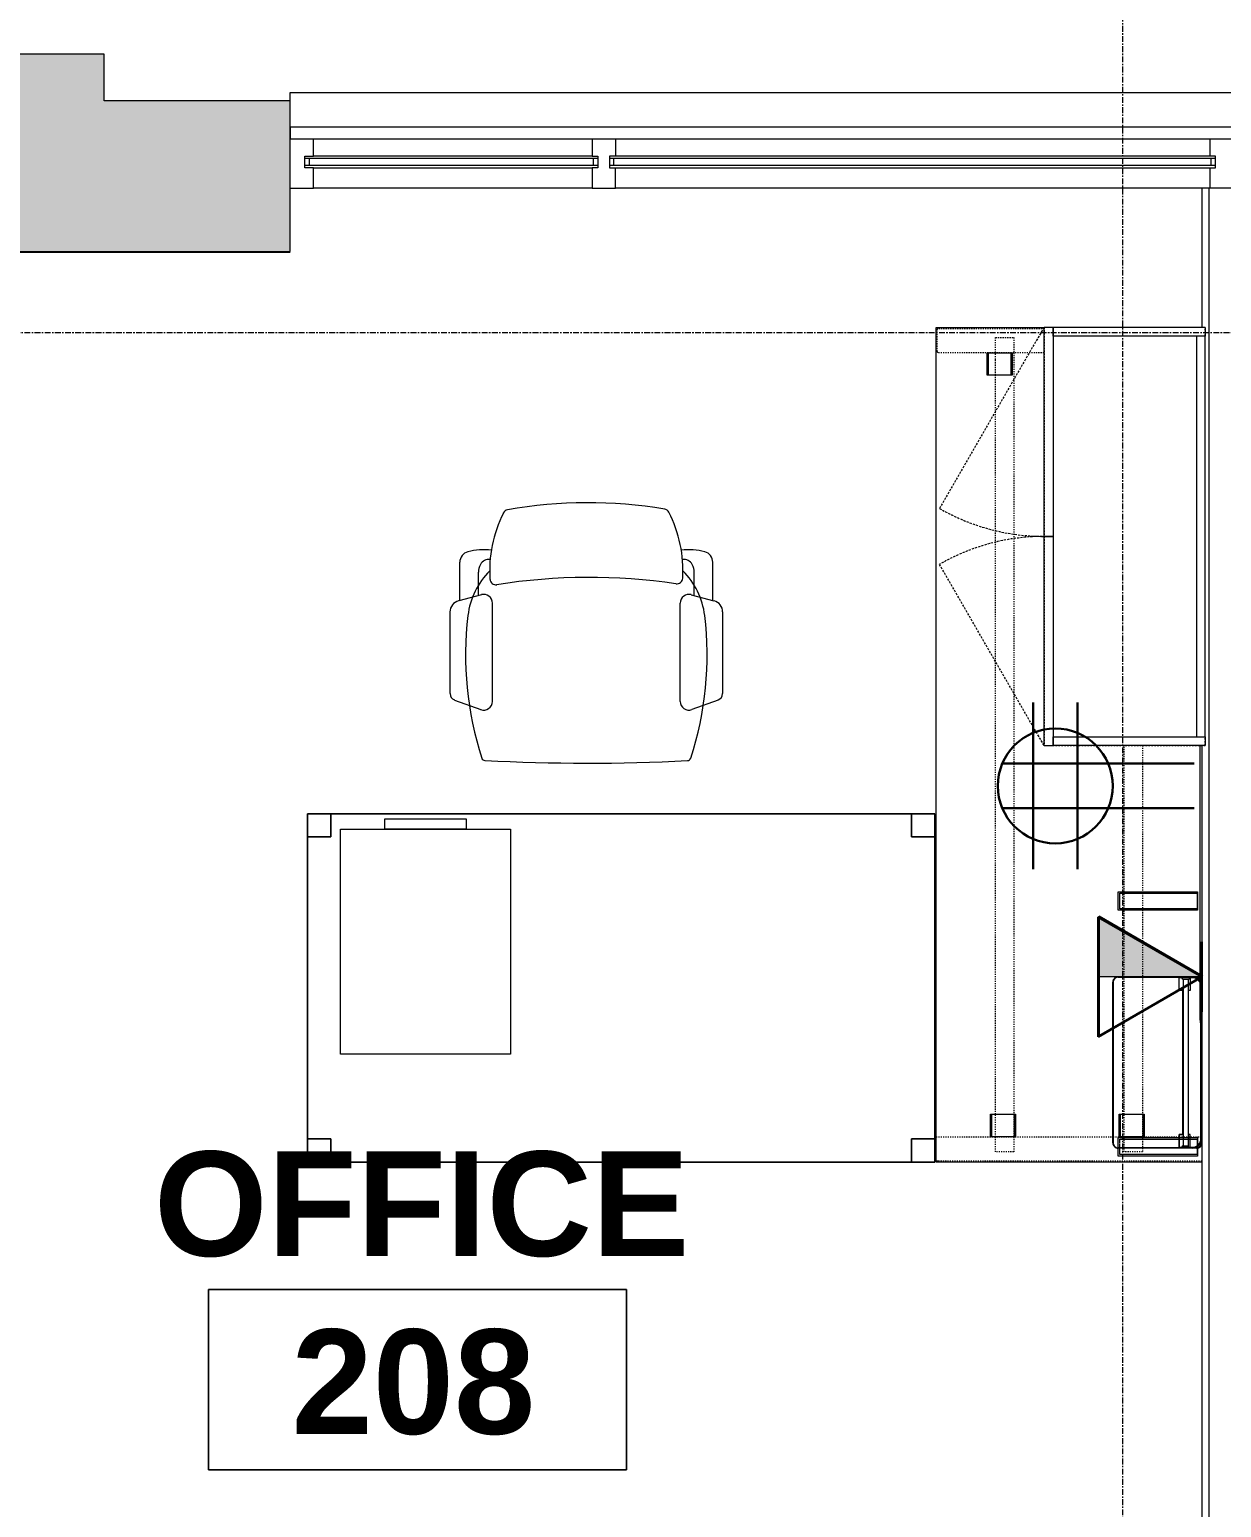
# Model space of a CAD drawing. Header units: inches. Extents: x 29752 to 31446, y 4278 to 5722.
# Drawn here: x 31123.4 to 31226, y 5509.6 to 5636.8 of the extents above; entities that cross this region are included whole.
import ezdxf

# ---------------------------------------------------------------- set-up
doc = ezdxf.new("R2010")
doc.units = ezdxf.units.IN
doc.header["$MEASUREMENT"] = 0
for name, pattern in [('Dash', [0.25, 0.125, -0.125]), ('Grid Line 1_2_', [0.875, 0.5, -0.125, 0.125, -0.125]), ('Hidden', [0.28125, 0.1875, -0.09375]), ('Overhead', [0.15625, 0.09375, -0.0625])]:
    doc.linetypes.add(name, pattern=pattern)
for name, color, linetype, lineweight in [('1900 Duke Street_2nd Flr_LINKED_dwg', 8, 'Continuous', 9), ('A-ANNO-NOTE', 131, 'Continuous', 30), ('A-AREA-IDEN', 2, 'Continuous', 9), ('A-GLAZ-CURT', 52, 'Continuous', 9), ('A-WALL', 113, 'Continuous', 13), ('A-WALL-PATT', 111, 'Continuous', 13), ('AE-GLAZING', 7, 'Continuous', 9), ('AE-SILL', 7, 'Continuous', 9), ('AE-WALLS-TENANT', 7, 'Continuous', 9), ('I-FURN', 30, 'Continuous', 9), ('I-FURN-PNLS', 30, 'Continuous', 9), ('I-WALL', 2, 'Continuous', 13), ('Q-CASE', 31, 'Continuous', 9), ('Q-CASE-HDLN', 31, 'Dash', 9), ('S-GRID', 1, 'Continuous', 9)]:
    doc.layers.add(name, color=color, linetype=linetype, lineweight=lineweight)
doc.styles.add('Swis721 Lt BT_B', font='', dxfattribs={"height": 9})
doc.styles.get('Swis721 Lt BT_B').set_extended_font_data('Swis721 Lt BT', bold=True)

# ---------------------------------------------------------------- blocks, each defined once
blk = doc.blocks.new('1900 Duke Street_2nd Flr_LINKED_dwg-5565117-FIRST FLOOR POWER _ SIGNAL')
at = {"layer": 'AE-GLAZING'}
for p, q in [((2075.25, 1248.62), (2075.25, 1247.12)), ((2126.44, 1248.62), (2126.44, 1247.12)), ((2073.75, 1246.92), (2048.5, 1246.92)), ((2073.75, 1246.32), (2048.5, 1246.32)), ((2048.88, 1246.92), (2048.88, 1246.32)), ((2073.25, 1247.12), (2049.25, 1247.12)), ((2073.37, 1246.32), (2073.37, 1246.92)), ((2126.94, 1246.92), (2074.75, 1246.92)), ((2126.94, 1246.32), (2074.75, 1246.32)), ((2075.13, 1246.32), (2075.13, 1246.92)), ((2126.56, 1246.32), (2126.56, 1246.92)), ((2073.25, 1244.37), (2049.25, 1244.37)), ((2125.75, 1244.37), (2075.25, 1244.37))]:
    blk.add_line(p, q, dxfattribs=at)
at = {"layer": 'AE-GLAZING', "flags": 128}
for points in [[(2047.25, 1244.37), (2049.25, 1244.37), (2049.25, 1246.12), (2048.5, 1246.12), (2048.5, 1247.12), (2049.25, 1247.12), (2049.25, 1248.62)], [(2073.25, 1248.62), (2073.25, 1247.12), (2073.75, 1247.12), (2073.75, 1246.12), (2073.25, 1246.12)], [(2049.25, 1246.12), (2073.25, 1246.12), (2073.25, 1244.37), (2075.25, 1244.37), (2075.25, 1246.12)], [(2126.44, 1246.12), (2126.94, 1246.12), (2126.94, 1247.12), (2126.44, 1247.12), (2075.25, 1247.12), (2074.75, 1247.12), (2074.75, 1246.12), (2075.25, 1246.12), (2126.44, 1246.12), (2126.44, 1244.37)]]:
    blk.add_lwpolyline(points, dxfattribs=at)
at = {"layer": 'AE-SILL', "flags": 128}
blk.add_lwpolyline([(2047.25, 1251.9), (2047.25, 1252.62), (2207.63, 1252.62), (2207.63, 1251.9)], dxfattribs=at)
at = {"layer": 'AE-WALLS-TENANT', "flags": 128}
blk.add_lwpolyline([(2002.25, 1220.75), (2006.94, 1220.75), (2006.94, 1238.87), (2047.25, 1238.87)], dxfattribs=at)
blk = doc.blocks.new('HermanMiller_LayoutStudio_GNTRF_PrimaryWorkSurfaceRectangularFlashGap - Lam 24D 72W Non-Sliding-5948615-FIRST FLOOR POWER _ SIGNAL')
at = {"layer": 'I-FURN-PNLS'}
for p, q in [((-15.75, 11.47), (56.13, 11.47)), ((-15.75, -11.4), (-15.75, 11.47)), ((56.13, 11.47), (56.13, 2.18)), ((-4.53, -11.38), (-4.64, -11.4)), ((-4.3, -11.33), (-4.53, -11.38)), ((-3.87, -11.27), (-4.3, -11.33)), ((-3.44, -11.24), (-3.87, -11.27)), ((-3.01, -11.23), (-3.44, -11.24)), ((-0.27, -11.23), (-3.01, -11.23)), ((-0.1, -11.23), (-0.24, -11.23)), ((0.06, -11.23), (-0.07, -11.23)), ((20.13, -11.23), (0.1, -11.23))]:
    blk.add_line(p, q, dxfattribs=at)
blk = doc.blocks.new('HermanMiller_TuStorage_LK11_BarPullMobilePedestal - Ptd Mtl Frnt 20D BF-5948616-FIRST FLOOR POWER _ SIGNAL')
at = {"layer": 'I-FURN-PNLS'}
for p, q in [((-3.5, 10.5625), (3.5, 10.5625)), ((-3.5, 9.6875), (-3.5, 10.5625)), ((3.5, 10.5625), (3.5, 9.6875)), ((-7.3125, 9.6875), (7.3125, 9.6875)), ((-7.3125, -9.6875), (-7.3125, 9.6875)), ((3.5, 9.6875), (-3.5, 9.6875)), ((7.3125, 9.6875), (7.3125, -9.6875)), ((7.3125, -9.6875), (-7.3125, -9.6875))]:
    blk.add_line(p, q, dxfattribs=at)
blk = doc.blocks.new('HermanMiller_LayoutStudio_GNBR_BeamsRectangularPrimary - 72W for 24D-5948617-FIRST FLOOR POWER _ SIGNAL')
at = {"layer": 'I-FURN-PNLS', "linetype": 'Overhead'}
for p, q in [((0.87, 18.76), (2.17, 18.76)), ((0.87, 17.19), (0.87, 18.76)), ((2.17, 18.76), (4.11, 18.76)), ((4.11, 18.76), (67.77, 18.76)), ((67.77, 18.76), (69.1, 18.76)), ((69.11, 18.76), (69.71, 18.76)), ((69.71, 18.76), (71.02, 18.76)), ((71.02, 18.76), (71.02, 17.19)), ((2.17, 17.19), (0.87, 17.19)), ((4.11, 17.19), (2.17, 17.19)), ((69.71, 17.19), (4.11, 17.19)), ((71.02, 17.19), (69.71, 17.19)), ((0.87, 7.68), (1.2, 7.68)), ((0.87, 6.1), (0.87, 7.68)), ((1.23, 7.68), (1.99, 7.68)), ((1.99, 7.68), (2.1, 7.68)), ((2.1, 7.68), (2.17, 7.68)), ((2.17, 7.68), (4.11, 7.68)), ((4.11, 7.68), (15.92, 7.68)), ((15.95, 7.68), (21.71, 7.68)), ((21.71, 7.68), (21.82, 7.68)), ((21.82, 7.68), (23.16, 7.68)), ((23.16, 7.68), (23.28, 7.68)), ((23.28, 7.68), (35.88, 7.68)), ((1.2, 6.1), (0.87, 6.1)), ((1.99, 6.1), (1.23, 6.1)), ((2.1, 6.1), (1.99, 6.1)), ((2.17, 6.1), (2.1, 6.1)), ((4.11, 6.1), (2.17, 6.1)), ((15.92, 6.1), (4.11, 6.1)), ((21.71, 6.1), (15.95, 6.1)), ((21.82, 6.1), (21.71, 6.1)), ((23.16, 6.1), (21.82, 6.1)), ((23.28, 6.1), (23.16, 6.1)), ((35.88, 6.1), (23.28, 6.1))]:
    blk.add_line(p, q, dxfattribs=at)
blk = doc.blocks.new('HermanMiller_ThrivePortfolio_YT310_ShelfBackdrop - Shelf Backdrop 7H 15W-5948618-FIRST FLOOR POWER _ SIGNAL')
at = {"layer": 'I-FURN-PNLS'}
for p, q in [((9.01, -12.07), (10.19, -12.07)), ((9.01, -13.23), (9.01, -12.07)), ((9.09, -12.07), (9.09, -13.23)), ((10.19, -12.07), (9.09, -12.07)), ((9.22, -12.43), (9.22, -12.88)), ((23.56, -12.43), (9.22, -12.43)), ((10.19, -12.07), (10.19, -12.39)), ((10.19, -12.43), (10.19, -12.07)), ((10.19, -12.39), (22.58, -12.39)), ((22.58, -12.07), (23.76, -12.07)), ((22.58, -12.39), (22.58, -12.07)), ((23.56, -12.43), (23.56, -12.88)), ((23.68, -12.07), (23.76, -12.07)), ((23.68, -13.23), (23.68, -12.07)), ((23.76, -12.07), (23.76, -13.23)), ((9.09, -12.88), (23.56, -12.88)), ((9.09, -13.03), (10.19, -13.03)), ((9.81, -13.95), (22.96, -13.95)), ((10.19, -13.03), (10.19, -12.88)), ((22.58, -13.03), (22.58, -12.88)), ((23.68, -13.03), (22.58, -13.03))]:
    blk.add_line(p, q, dxfattribs=at)
for centre, radius, start, end in [((9.09, -12.43), 0.125, 0, 90), ((23.68, -12.43), 0.125, 90, 180), ((9.81, -13.23), 0.8, 180, 267.2486), ((9.81, -13.23), 0.72, 180, 270), ((22.96, -13.23), 0.72, 270, 0), ((22.96, -13.23), 0.8, 272.7514, 0), ((23.68, -12.88), 0.125, 180, 270)]:
    blk.add_arc(centre, radius, start, end, dxfattribs=at)
blk = doc.blocks.new('HermanMiller_ThrivePortfolio_YT300_Shelf - Surface Clamp No Backdrop Shelf Liner 4H 15W 8D-5948619-FIRST FLOOR POWER _ SIGNAL')
at = {"layer": 'I-FURN-PNLS'}
for p, q in [((15.43, -26.55), (29.27, -26.55)), ((29.27, -26.55), (15.43, -26.55)), ((15.43, -26.55), (29.27, -26.55)), ((29.27, -26.58), (15.43, -26.58)), ((29.27, -26.58), (15.43, -26.58)), ((15.43, -26.58), (29.27, -26.58)), ((14.98, -32.26), (14.98, -27.01)), ((14.98, -32.26), (14.98, -27.01)), ((14.98, -32.26), (14.98, -27.01)), ((15.01, -27.01), (15.01, -32.27)), ((15.01, -27.01), (15.01, -32.27)), ((15.01, -32.27), (15.01, -27.01)), ((29.7, -32.27), (29.7, -27.01)), ((29.7, -32.27), (29.7, -27.01)), ((29.7, -27.01), (29.7, -32.27)), ((29.73, -27.01), (29.73, -32.26)), ((29.73, -32.26), (29.73, -27.01)), ((29.73, -27.01), (29.73, -32.26)), ((14.98, -33.42), (14.98, -32.26)), ((14.98, -33.42), (14.98, -32.26)), ((14.98, -33.42), (14.98, -32.26)), ((15.01, -32.27), (15.01, -33.45)), ((15.01, -32.27), (15.01, -33.45)), ((15.01, -33.45), (15.01, -32.27)), ((29.7, -33.45), (29.7, -32.27)), ((29.7, -33.45), (29.7, -32.27)), ((29.7, -32.27), (29.7, -33.45)), ((29.73, -32.26), (29.73, -33.42)), ((29.73, -33.42), (29.73, -32.26)), ((29.73, -32.26), (29.73, -33.42)), ((14.98, -33.77), (14.98, -33.42)), ((14.98, -33.77), (14.98, -33.42)), ((14.98, -33.77), (14.98, -33.42)), ((15.01, -33.53), (15.01, -33.63)), ((15.01, -33.53), (15.01, -33.63)), ((15.01, -33.63), (15.01, -33.53)), ((15.01, -33.63), (15.01, -33.77)), ((15.01, -33.63), (15.01, -33.77)), ((15.01, -33.77), (15.01, -33.63)), ((15.43, -34.19), (15.57, -34.19)), ((15.43, -34.19), (15.57, -34.19)), ((15.57, -34.19), (15.43, -34.19)), ((15.57, -34.19), (15.75, -34.19)), ((15.57, -34.19), (15.75, -34.19)), ((15.75, -34.19), (15.57, -34.19)), ((15.79, -34.19), (28.92, -34.19)), ((15.79, -34.19), (28.92, -34.19)), ((28.92, -34.19), (15.79, -34.19)), ((28.96, -34.19), (29.14, -34.19)), ((28.96, -34.19), (29.14, -34.19)), ((29.14, -34.19), (28.96, -34.19)), ((29.14, -34.19), (29.27, -34.19)), ((29.14, -34.19), (29.27, -34.19)), ((29.27, -34.19), (29.14, -34.19)), ((29.7, -33.63), (29.7, -33.53)), ((29.7, -33.63), (29.7, -33.53)), ((29.7, -33.53), (29.7, -33.63)), ((29.7, -33.77), (29.7, -33.63)), ((29.7, -33.77), (29.7, -33.63)), ((29.7, -33.63), (29.7, -33.77)), ((29.73, -33.42), (29.73, -33.77)), ((29.73, -33.77), (29.73, -33.42)), ((29.73, -33.42), (29.73, -33.77))]:
    blk.add_line(p, q, dxfattribs=at)
for centre, radius, start, end in [((15.43, -27.01), 0.456, 90, 180), ((15.43, -27.01), 0.456, 90, 180), ((15.43, -27.01), 0.425, 90, 180), ((15.43, -27.01), 0.425, 90, 180), ((15.43, -27.01), 0.456, 90, 150.3487), ((15.43, -27.01), 0.425, 135.1489, 145.9475), ((15.43, -27.01), 0.425, 103.0523, 134.9229), ((15.43, -27.01), 0.425, 90.299, 97.868), ((29.27, -27.01), 0.456, 0, 90), ((29.27, -27.01), 0.456, 68.2937, 90), ((29.27, -27.01), 0.456, 0, 90), ((29.27, -27.01), 0.425, 0, 90), ((29.27, -27.01), 0.425, 0, 90), ((29.27, -27.01), 0.425, 61.5373, 90), ((29.27, -27.01), 0.456, 0, 65.5838), ((29.27, -27.01), 0.425, 45, 55.9475), ((29.27, -27.01), 0.425, 13.0523, 45), ((15.43, -27.01), 0.456, 158.2937, 180), ((15.43, -27.01), 0.425, 151.5373, 180), ((29.27, -27.01), 0.425, 0, 7.868), ((15.43, -33.77), 0.456, 180, 264.4177), ((15.43, -33.77), 0.456, 180, 225), ((15.43, -33.77), 0.456, 180, 268.0517), ((15.43, -33.77), 0.425, 180, 270), ((15.43, -33.77), 0.425, 180, 270), ((15.43, -33.77), 0.425, 180, 187.868), ((15.43, -33.77), 0.425, 193.0523, 225), ((15.43, -33.77), 0.456, 225, 245.5838), ((15.43, -33.77), 0.425, 225, 235.9475), ((15.43, -33.77), 0.425, 241.5373, 270), ((15.43, -33.77), 0.456, 248.2937, 268.0517), ((29.27, -33.77), 0.425, 270, 0), ((29.27, -33.77), 0.425, 270, 0), ((29.27, -33.77), 0.425, 270.299, 277.868), ((29.27, -33.77), 0.456, 271.9483, 0), ((29.27, -33.77), 0.456, 271.9483, 315), ((29.27, -33.77), 0.456, 275.5823, 0), ((29.27, -33.77), 0.425, 283.0523, 0), ((29.27, -33.77), 0.456, 315, 0)]:
    blk.add_arc(centre, radius, start, end, dxfattribs=at)
blk = doc.blocks.new('HermanMiller_LayoutStudio_GNSG_GenericBeamClamp - Clamp-5948620-FIRST FLOOR POWER _ SIGNAL')
at = {"layer": 'I-FURN-PNLS'}
for p, q in [((-0.79, 1.38), (0.79, 1.38)), ((-0.79, -5.46), (-0.79, 1.38)), ((0.79, 1.38), (0.79, -5.46)), ((-0.67, -5.43), (-0.67, 1.22)), ((-0.67, 1.22), (0.67, 1.22)), ((0.67, 1.22), (0.67, -5.43)), ((0.79, -5.46), (-0.79, -5.46)), ((0.67, -5.43), (-0.67, -5.43))]:
    blk.add_line(p, q, dxfattribs=at)
blk = doc.blocks.new('HermanMiller_LayoutStudio_GNSG_GenericBeamClamp - Clamp-V1-FIRST FLOOR POWER _ SIGNAL')
at = {"layer": 'I-FURN-PNLS'}
for p, q in [((-0.79, 1.38), (-0.11, 1.38)), ((-0.79, -5.46), (-0.79, 1.38)), ((-0.08, 1.38), (0.31, 1.38)), ((0.34, 1.38), (0.79, 1.38)), ((0.79, 1.38), (0.79, -3.88)), ((-0.67, -5.43), (-0.67, 1.22)), ((-0.67, 1.22), (-0.11, 1.22)), ((-0.08, 1.22), (0.3, 1.22)), ((0.34, 1.22), (0.67, 1.22)), ((0.67, 1.22), (0.67, -3.88)), ((0.67, -3.88), (0.67, -5.43)), ((0.79, -3.88), (0.79, -5.46)), ((-0.1, -5.46), (-0.79, -5.46)), ((-0.11, -5.43), (-0.67, -5.43)), ((-0.01, -5.43), (-0.06, -5.43)), ((0.01, -5.46), (-0.04, -5.46)), ((0.67, -5.43), (-0.01, -5.43)), ((0.31, -5.46), (0.01, -5.46)), ((0.77, -5.46), (0.34, -5.46))]:
    blk.add_line(p, q, dxfattribs=at)
blk = doc.blocks.new('HermanMiller_LayoutStudio_GNLFER_EngageLegDeskEndSingleRight - 24D Right Hand-5948621-FIRST FLOOR POWER _ SIGNAL')
at = {"layer": 'I-FURN-PNLS', "linetype": 'Overhead'}
for p, q in [((-1.05, 1.72), (-1.05, 10.83)), ((-0.94, 10.93), (0.91, 10.93)), ((1.04, 10.8), (1.04, 1.72))]:
    blk.add_line(p, q, dxfattribs=at)
at = {"layer": 'I-FURN-PNLS'}
for p, q in [((-2.99, 6.62), (-1.08, 6.62)), ((-2.99, 4.46), (-2.99, 6.62)), ((-2.99, 6.51), (-1.05, 6.51)), ((-2.99, 4.58), (-2.99, 6.51)), ((-1.05, 6.62), (-1.05, 4.46)), ((-1.05, 6.51), (-1.05, 4.58)), ((-1.05, 4.58), (-2.99, 4.58)), ((-1.05, 4.46), (-2.99, 4.46))]:
    blk.add_line(p, q, dxfattribs=at)
at = {"layer": 'I-FURN-PNLS', "linetype": 'Overhead'}
for centre, start, end in [((-0.94, 10.83), 165, 180), ((-0.94, 10.83), 90, 165), ((0.94, 10.83), 30, 90), ((0.94, 10.83), 15, 30), ((0.94, 10.83), 0, 15)]:
    blk.add_arc(centre, 0.105, start, end, dxfattribs=at)
blk = doc.blocks.new('HermanMiller_LayoutStudio_GNLFEL_EngageLegDeskEndSingleLeft - 24D Left Hand-5948622-FIRST FLOOR POWER _ SIGNAL')
at = {"layer": 'I-FURN-PNLS', "linetype": 'Overhead'}
for p, q in [((-1.04, 11.15), (-1.04, 11.29)), ((-1.04, -11.59), (-1.04, 11.13)), ((-0.94, 11.41), (0.88, 11.41)), ((0.88, 11.41), (0.94, 11.41)), ((1.04, 11.29), (1.04, -3.92)), ((1.04, -3.95), (1.04, -9.63)), ((1.04, -9.63), (1.04, -11.56))]:
    blk.add_line(p, q, dxfattribs=at)
at = {"layer": 'I-FURN-PNLS'}
for p, q in [((1.04, 6.61), (2.99, 6.61)), ((1.04, 4.45), (1.04, 6.61)), ((1.04, 6.5), (2.99, 6.5)), ((1.04, 4.57), (1.04, 6.5)), ((2.99, 6.61), (2.99, 4.45)), ((2.99, 6.5), (2.99, 4.57)), ((2.99, 4.57), (1.04, 4.57)), ((2.99, 4.45), (1.04, 4.45)), ((1.04, -4.47), (2.99, -4.47)), ((1.04, -6.63), (1.04, -4.47)), ((1.04, -4.59), (2.99, -4.59)), ((1.04, -6.52), (1.04, -4.59)), ((2.99, -4.47), (2.99, -6.63)), ((2.99, -4.59), (2.99, -6.52)), ((2.99, -6.52), (1.04, -6.52)), ((2.99, -6.63), (1.04, -6.63))]:
    blk.add_line(p, q, dxfattribs=at)
at = {"layer": 'I-FURN-PNLS', "linetype": 'Overhead'}
for centre, start, end in [((-0.94, 11.31), 90, 180), ((0.94, 11.31), 0, 90)]:
    blk.add_arc(centre, 0.105, start, end, dxfattribs=at)
blk = doc.blocks.new('Rectangular Table - Rectangular Table 3-5948623-FIRST FLOOR POWER _ SIGNAL')
at = {"layer": 'I-FURN'}
for p, q in [((-25, 15), (-27, 15)), ((-27, 15), (-27, 13)), ((-27, 13), (-27, 15)), ((-27, 15), (-25, 15)), ((27, 15), (-27, 15)), ((-27, 15), (-27, -15)), ((-27, -15), (-27, 15)), ((-27, 15), (27, 15)), ((-25, 13), (-25, 15)), ((-25, 15), (-25, 13)), ((25, 15), (25, 13)), ((27, 15), (25, 15)), ((25, 15), (27, 15)), ((25, 13), (25, 15)), ((27, 13), (27, 15)), ((27, 15), (27, 13)), ((27, -15), (27, 15)), ((27, 15), (27, -15)), ((-27, 13), (-25, 13)), ((-25, 13), (-27, 13)), ((25, 13), (27, 13)), ((27, 13), (25, 13)), ((-25, -13), (-27, -13)), ((-27, -13), (-27, -15)), ((-27, -15), (-27, -13)), ((-27, -13), (-25, -13)), ((-25, -15), (-25, -13)), ((-25, -13), (-25, -15)), ((27, -13), (25, -13)), ((25, -13), (25, -15)), ((25, -15), (25, -13)), ((25, -13), (27, -13)), ((27, -15), (27, -13)), ((27, -13), (27, -14.82)), ((-27, -15), (-25, -15)), ((-25, -15), (-27, -15)), ((-27, -15), (27, -15)), ((27, -15), (-27, -15)), ((25, -15), (27, -15)), ((27, -15), (25, -15)), ((27, -14.82), (27, -15))]:
    blk.add_line(p, q, dxfattribs=at)
blk = doc.blocks.new('Steelcase - Seating - Gesture - Work Chair2 - Wrapp Back - 4D Arm_Caster-5806142-FIRST FLOOR POWER _ SIGNAL')
at = {"layer": 'I-FURN'}
for p, q in [((-10.89, 14.02), (-10.89, 17.31)), ((10.89, 14.02), (10.89, 17.31)), ((-9.29, 14.44), (-9.29, 16.44)), ((9.29, 14.44), (9.29, 16.44)), ((-9.03, 14.51), (-10.99, 13.99)), ((9.03, 14.51), (10.99, 13.99)), ((-11.74, 13.02), (-11.74, 5.99)), ((-8.09, 5.32), (-8.09, 13.79)), ((8.09, 5.32), (8.09, 13.79)), ((11.74, 13.02), (11.74, 5.99)), ((-11.35, 5.44), (-9.09, 4.62)), ((11.35, 5.44), (9.09, 4.62))]:
    blk.add_line(p, q, dxfattribs=at)
for centre, radius, start, end in [((-6.7, 21.32), 0.5, 100.1783, 153.3879), ((0.18, -16.95), 39.38, 80.3974, 100.1783), ((6.66, 21.39), 0.5, 27.0184, 80.3974), ((2.78, 16.57), 11.1, 153.3879, 183.8774), ((-2.78, 16.57), 11.1, 356.6121, 27.0184), ((-9.98, 17.31), 0.911, 104.1732, 180), ((-8.73, 12.36), 6.02, 84.7307, 104.1732), ((8.73, 12.36), 6.02, 75.8268, 95.2693), ((9.98, 17.31), 0.911, 360, 75.8268), ((-3.71, 11.94), 6.53, 134.8425, 173.2404), ((-7.97, 16.44), 1.32, 150.2619, 180), ((-8.34, 16.66), 0.896, 85.7417, 150.2619), ((8.34, 16.66), 0.896, 29.7381, 94.2583), ((3.71, 11.94), 6.53, 6.7596, 45.1575), ((7.97, 16.44), 1.32, 360, 29.7381), ((-7.79, 15.86), 0.5, 183.8774, 279.1411), ((0.29, -34.42), 50.42, 81.5232, 99.1411), ((7.8, 15.95), 0.5, 261.5232, 356.6121), ((-8.84, 13.79), 0.75, 0, 105), ((8.84, 13.79), 0.75, 75, 180), ((-10.74, 13.02), 1, 105, 180), ((10.74, 13.02), 1, 0, 75), ((18.38, 9.32), 28.78, 173.2404, 197.9891), ((-18.38, 9.32), 28.78, 341.9891, 6.7596), ((-11.15, 5.99), 0.585, 180, 250), ((-8.84, 5.32), 0.75, 250, 360), ((8.84, 5.32), 0.75, 180, 290), ((11.15, 5.99), 0.585, 290, 0), ((-8.71, 0.53), 0.3, 197.9891, 267.0254), ((0.1, 169.98), 169.98, 267.0254, 272.9069), ((8.7, 0.52), 0.3, 272.9069, 341.9891)]:
    blk.add_arc(centre, radius, start, end, dxfattribs=at)
blk = doc.blocks.new('CW Cupbd Ohead - 23_5_h x 13 7_8_d - 2 Doors - 2 SHELVES-5948624-FIRST FLOOR POWER _ SIGNAL')
at = {"layer": 'Q-CASE', "linetype": 'Hidden'}
for p, q in [((2, 16.24), (17.58, 25.24)), ((38, 16.24), (22.41, 25.24))]:
    blk.add_line(p, q, dxfattribs=at)
at = {"layer": 'Q-CASE'}
for p, q in [((2, 16.24), (20, 16.24)), ((2, 16.24), (2, 15.45)), ((20, 15.45), (2, 15.45)), ((2, 15.45), (2.75, 15.45)), ((2, 2.36), (2, 15.45)), ((2.75, 15.45), (2.75, 2.36)), ((20, 15.45), (20, 16.24)), ((20, 16.24), (38, 16.24)), ((20, 16.24), (20, 15.45)), ((38, 15.45), (20, 15.45)), ((37.25, 15.45), (38, 15.45)), ((37.25, 2.36), (37.25, 15.45)), ((38, 15.45), (38, 16.24)), ((38, 2.36), (38, 15.45)), ((37.25, 3.11), (2.75, 3.11)), ((2.75, 2.36), (2, 2.36)), ((2.75, 2.36), (37.25, 2.36)), ((38, 2.36), (37.25, 2.36))]:
    blk.add_line(p, q, dxfattribs=at)
at = {"layer": 'Q-CASE', "linetype": 'Hidden'}
for centre, start, end in [((2, 16.24), 359.5, 30), ((38, 16.24), 150, 180.5)]:
    blk.add_arc(centre, 18, start, end, dxfattribs=at)
at = {"layer": 'Q-CASE-HDLN'}
for p, q in [((38, 16.24), (2, 16.24)), ((2, 16.24), (2, 2.36)), ((38, 2.36), (38, 16.24)), ((2, 2.36), (38, 2.36))]:
    blk.add_line(p, q, dxfattribs=at)
blk = doc.blocks.new('System Panel - Glazed-6062858-FIRST FLOOR POWER _ SIGNAL')
at = {"layer": 'A-GLAZ-CURT', "lineweight": 13}
for p, q in [((80.1875, 1.75), (-80.1875, 1.75)), ((-80.1875, 1.75), (-80.1875, 0.75)), ((80.1875, 0.75), (80.1875, 1.75)), ((-80.1875, 0.75), (80.1875, 0.75))]:
    blk.add_line(p, q, dxfattribs=at)
blk = doc.blocks.new('Room Tag - Room Name and Number-3379422-FIRST FLOOR POWER _ SIGNAL')
at = {"layer": 'A-AREA-IDEN'}
for p, q in [((-0.1881, -0.1636), (-0.1881, -0.0018)), ((-0.1881, -0.0018), (0.1869, -0.0018)), ((0.1869, -0.0018), (-0.1881, -0.0018)), ((-0.1881, -0.0018), (-0.1881, -0.1636)), ((0.1869, -0.0018), (0.1869, -0.1636)), ((0.1869, -0.1636), (0.1869, -0.0018)), ((0.1869, -0.1636), (-0.1881, -0.1636)), ((-0.1881, -0.1636), (0.1869, -0.1636))]:
    blk.add_line(p, q, dxfattribs=at)

msp = doc.modelspace()

# ---------------------------------------------------------------- hatches: boundary and pattern name
at = {"layer": 'A-ANNO-NOTE', "lineweight": 9}
msp.add_hatch(color=256, dxfattribs=at).paths.add_polyline_path([(31224.37, 5555.3), (31215.43, 5560.45), (31215.43, 5555.3)], flags=0)
at = {"layer": 'A-WALL-PATT', "lineweight": 9}
for points in [[(31105.54, 5617.71), (31129.8, 5617.71), (31129.8, 5634.71), (31094.17, 5634.71), (31094.17, 5617.71), (31105.53, 5617.71)], [(31129.8, 5617.71), (31145.8, 5617.71), (31145.8, 5630.71), (31129.8, 5630.71), (31129.8, 5625.69)]]:
    msp.add_hatch(color=7, dxfattribs=at).paths.add_polyline_path(points, flags=0)

# ---------------------------------------------------------------- linework, layer by layer
at = {"layer": 'A-ANNO-NOTE'}
for p, q in [((31209.77, 5564.53), (31209.77, 5578.88)), ((31213.6, 5564.53), (31213.6, 5578.88)), ((31223.65, 5573.62), (31207.12, 5573.62)), ((31223.65, 5569.79), (31207.12, 5569.79)), ((31224.3, 5555.26), (31215.37, 5560.41)), ((31215.37, 5550.1), (31215.37, 5560.41)), ((31224.37, 5555.3), (31215.43, 5560.45)), ((31215.43, 5550.14), (31215.43, 5560.45)), ((31224.3, 5558.26), (31224.3, 5552.26)), ((31224.3, 5555.26), (31215.37, 5550.1)), ((31224.37, 5555.3), (31215.43, 5550.14))]:
    msp.add_line(p, q, dxfattribs=at)
at = {"layer": 'A-ANNO-NOTE', "lineweight": 9}
for p, q in [((31224.37, 5555.3), (31215.43, 5560.45)), ((31215.43, 5560.45), (31215.43, 5555.3)), ((31215.43, 5555.3), (31224.37, 5555.3))]:
    msp.add_line(p, q, dxfattribs=at)
at = {"layer": 'A-ANNO-NOTE'}
msp.add_circle((31211.68, 5571.7), 4.95, dxfattribs=at)
at = {"layer": 'A-WALL', "color": 8, "lineweight": 20}
for p, q in [((31129.8, 5634.71), (31094.17, 5634.71)), ((31129.8, 5630.71), (31129.8, 5634.71)), ((31145.8, 5630.71), (31129.8, 5630.71)), ((31145.8, 5617.71), (31145.8, 5630.71)), ((31105.23, 5617.71), (31145.8, 5617.71))]:
    msp.add_line(p, q, dxfattribs=at)
at = {"layer": 'A-WALL'}
msp.add_line((31224.92, 5440.1), (31224.92, 5623.19), dxfattribs=at)
at = {"layer": 'I-WALL'}
for p, q in [((31224.3, 5623.19), (31224.3, 5611.19)), ((31228.05, 5623.19), (31224.3, 5623.19)), ((31224.3, 5575.19), (31224.3, 5439.81))]:
    msp.add_line(p, q, dxfattribs=at)
at = {"layer": 'S-GRID', "linetype": 'Grid Line 1_2_'}
for p, q in [((31217.49, 4277.77), (31217.49, 5698.13)), ((31445.42, 5610.71), (29775.66, 5610.71))]:
    msp.add_line(p, q, dxfattribs=at)

# ---------------------------------------------------------------- block references
at = {"layer": '1900 Duke Street_2nd Flr_LINKED_dwg', "color": 7}
msp.add_blockref('1900 Duke Street_2nd Flr_LINKED_dwg-5565117-FIRST FLOOR POWER _ SIGNAL', (29098.55, 4378.81), dxfattribs=at)
at = {"layer": 'A-AREA-IDEN', "xscale": 95.99999999999994, "yscale": 95.99999999999994, "zscale": 95.99999999999994}
msp.add_blockref('Room Tag - Room Name and Number-3379422-FIRST FLOOR POWER _ SIGNAL', (31156.82, 5528.5), dxfattribs=at)
at = {"layer": 'A-GLAZ-CURT'}
msp.add_blockref('System Panel - Glazed-6062858-FIRST FLOOR POWER _ SIGNAL', (31225.99, 5626.69), dxfattribs=at)
at = {"layer": 'I-FURN'}
for name, p in [('Steelcase - Seating - Gesture - Work Chair2 - Wrapp Back - 4D Arm_Caster-5806142-FIRST FLOOR POWER _ SIGNAL', (31171.3, 5573.66)), ('Rectangular Table - Rectangular Table 3-5948623-FIRST FLOOR POWER _ SIGNAL', (31174.3, 5554.31))]:
    msp.add_blockref(name, p, dxfattribs=at)
at = {"layer": 'I-FURN-PNLS', "rotation": 90.00000000000165}
for name, p in [('HermanMiller_LayoutStudio_GNTRF_PrimaryWorkSurfaceRectangularFlashGap - Lam 24D 72W Non-Sliding-5948615-FIRST FLOOR POWER _ SIGNAL', (31212.9, 5555.05)), ('HermanMiller_LayoutStudio_GNLFER_EngageLegDeskEndSingleRight - 24D Right Hand-5948621-FIRST FLOOR POWER _ SIGNAL', (31212.44, 5610.06)), ('HermanMiller_LayoutStudio_GNBR_BeamsRectangularPrimary - 72W for 24D-5948617-FIRST FLOOR POWER _ SIGNAL', (31225.3, 5539.31)), ('HermanMiller_LayoutStudio_GNSG_GenericBeamClamp - Clamp-5948620-FIRST FLOOR POWER _ SIGNAL', (31218.47, 5561.8)), ('HermanMiller_ThrivePortfolio_YT300_Shelf - Surface Clamp No Backdrop Shelf Liner 4H 15W 8D-5948619-FIRST FLOOR POWER _ SIGNAL', (31190.08, 5525.53)), ('HermanMiller_ThrivePortfolio_YT310_ShelfBackdrop - Shelf Backdrop 7H 15W-5948618-FIRST FLOOR POWER _ SIGNAL', (31210.27, 5531.5)), ('HermanMiller_LayoutStudio_GNLFEL_EngageLegDeskEndSingleLeft - 24D Left Hand-5948622-FIRST FLOOR POWER _ SIGNAL', (31212.71, 5540.43)), ('HermanMiller_LayoutStudio_GNSG_GenericBeamClamp - Clamp-V1-FIRST FLOOR POWER _ SIGNAL', (31218.47, 5540.62))]:
    msp.add_blockref(name, p, dxfattribs=at)
at = {"layer": 'I-FURN-PNLS'}
msp.add_blockref('HermanMiller_TuStorage_LK11_BarPullMobilePedestal - Ptd Mtl Frnt 20D BF-5948616-FIRST FLOOR POWER _ SIGNAL', (31157.46, 5558.29), dxfattribs=at)
at = {"layer": 'Q-CASE', "rotation": 90.00000000000206}
msp.add_blockref('CW Cupbd Ohead - 23_5_h x 13 7_8_d - 2 Doors - 2 SHELVES-5948624-FIRST FLOOR POWER _ SIGNAL', (31226.95, 5573.19), dxfattribs=at)

# ---------------------------------------------------------------- texts
at = {"layer": 'A-AREA-IDEN', "char_height": 9, "attachment_point": 1, "style": 'Swis721 Lt BT_B'}
for s, insert, width in [('OFFICE', (31134.08, 5540.22), 54.843), ('208', (31145.92, 5524.9), 25.452)]:
    msp.add_mtext(s, dxfattribs=dict(at, insert=insert, width=width))

doc.saveas('drawing.dxf')
